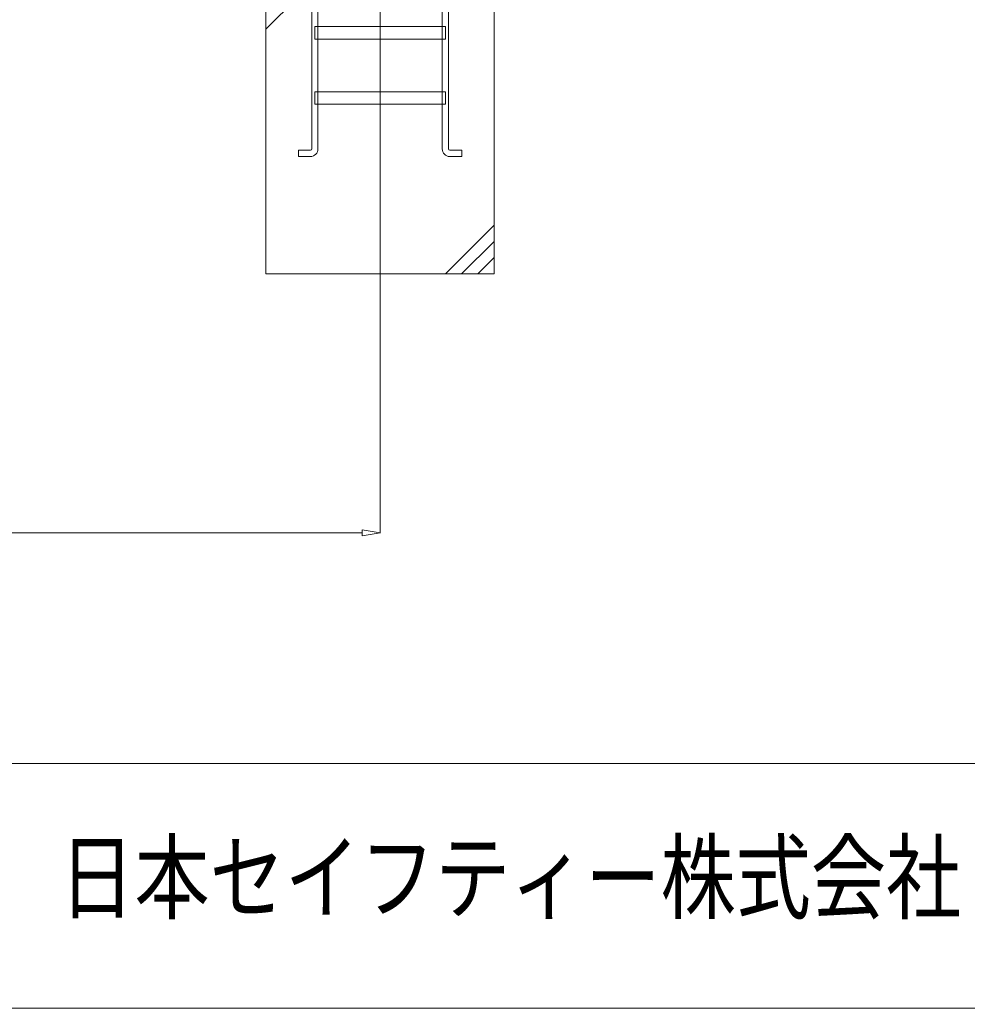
# Model space of a CAD drawing. Units: millimetres, scale not verified. Extents: x -10062 to 10062, y -16938 to 16938.
# Drawn here: x -1267 to 1637, y -16938 to -13908 of the extents above; entities that cross this region are included whole.
import ezdxf
from ezdxf.enums import TextEntityAlignment as Align

# ---------------------------------------------------------------- set-up
doc = ezdxf.new("R2010")
doc.units = ezdxf.units.MM
doc.header["$LTSCALE"] = 90
doc.linetypes.add('CHAIN2', pattern=[12, 9, -1, 1, -1])
doc.linetypes.add('DASHED1', pattern=[1.8, 1.2, -0.6])
for name, color, linetype, lineweight in [('0-9_基礎工事用PCA小', 134, 'Continuous', 18), ('0-B_図面枠', 134, 'Continuous', 18), ('0-C_寸法', 134, 'Continuous', 18), ('1-6_通芯', 134, 'CHAIN2', 18)]:
    doc.layers.add(name, color=color, linetype=linetype, lineweight=lineweight)
doc.styles.add('ＭＳ ゴシック', font='')
doc.styles.get('ＭＳ ゴシック').set_extended_font_data('MS Gothic')

msp = doc.modelspace()

# ---------------------------------------------------------------- linework, layer by layer
at = {"layer": '0-9_基礎工事用PCA小'}
for p, q in [((-512.5, -13937.5), (-362.5, -13787.5)), ((-352.97, -13967.5), (-352.97, -14129.5)), ((27.97, -13967.5), (27.97, -14129.5)), ((-352.97, -14167.5), (-352.97, -14304.5)), ((27.97, -14167.5), (27.97, -14304.5)), ((187.5, -14537.5), (37.5, -14687.5)), ((187.5, -14587.5), (87.5, -14687.5)), ((187.5, -14637.5), (137.5, -14687.5))]:
    msp.add_line(p, q, dxfattribs=at)
at = {"layer": '0-9_基礎工事用PCA小', "linetype": 'DASHED1'}
for p, q in [((-352.97, -13929.5), (-352.97, -13967.5)), ((27.97, -13929.5), (27.97, -13967.5)), ((-352.97, -14129.5), (-352.97, -14167.5)), ((27.97, -14129.5), (27.97, -14167.5))]:
    msp.add_line(p, q, dxfattribs=at)
at = {"layer": '0-9_基礎工事用PCA小'}
for points in [[(-372.02, -14304.45), (-372.02, -13727.5), (-352.97, -13727.5), (-352.97, -13929.5)], [(47.02, -14304.45), (47.02, -13727.5), (27.97, -13727.5), (27.97, -13929.5)], [(-375.98, -14327.5), (-412.97, -14327.5), (-412.97, -14308.45), (-376.03, -14308.45)], [(50.98, -14327.5), (87.98, -14327.5), (87.98, -14308.45), (51.02, -14308.45)]]:
    msp.add_lwpolyline(points, dxfattribs=at)
for points in [[(-512.5, -14687.5), (187.5, -14687.5), (187.5, -13787.5), (-512.5, -13787.5)], [(-362.5, -13929.5), (37.5, -13929.5), (37.5, -13967.5), (-362.5, -13967.5)], [(-362.5, -14129.5), (37.5, -14129.5), (37.5, -14167.5), (-362.5, -14167.5)]]:
    msp.add_lwpolyline(points, close=True, dxfattribs=at)
for centre, radius, start, end in [((-376.03, -14304.45), 4, 270, 360), ((-375.98, -14304.5), 23, 270, 360), ((50.98, -14304.5), 23, 180, 270), ((51.02, -14304.45), 4, 180, 270)]:
    msp.add_arc(centre, radius, start, end, dxfattribs=at)
at = {"layer": '0-B_図面枠'}
msp.add_line((-10062.5, -16187.5), (10062.5, -16187.5), dxfattribs=at)
msp.add_lwpolyline([(-10062.5, -3062.5), (10062.5, -3062.5), (10062.5, -16937.5), (-10062.5, -16937.5)], close=True, dxfattribs=at)
at = {"layer": '0-C_寸法'}
for p, q in [((-162.5, -14688.5), (-162.5, -15481.96)), ((-217.5, -15471.79), (-162.5, -15480.96)), ((-217.5, -15471.79), (-217.5, -15490.13)), ((-217.5, -15480.96), (-6507.5, -15480.96)), ((-162.5, -15480.96), (-217.5, -15490.13))]:
    msp.add_line(p, q, dxfattribs=at)
at = {"layer": '1-6_通芯'}
msp.add_line((-162.5, -14687.5), (-162.5, -12775.5), dxfattribs=at)

# ---------------------------------------------------------------- texts
at = {"layer": '0-B_図面枠', "style": 'ＭＳ ゴシック', "width": 0.8}
msp.add_text('日本セイフティー株式会社', height=211.1, dxfattribs=at).set_placement((-1145.75, -16705.03), align=Align.BOTTOM_LEFT)

doc.saveas('drawing.dxf')
